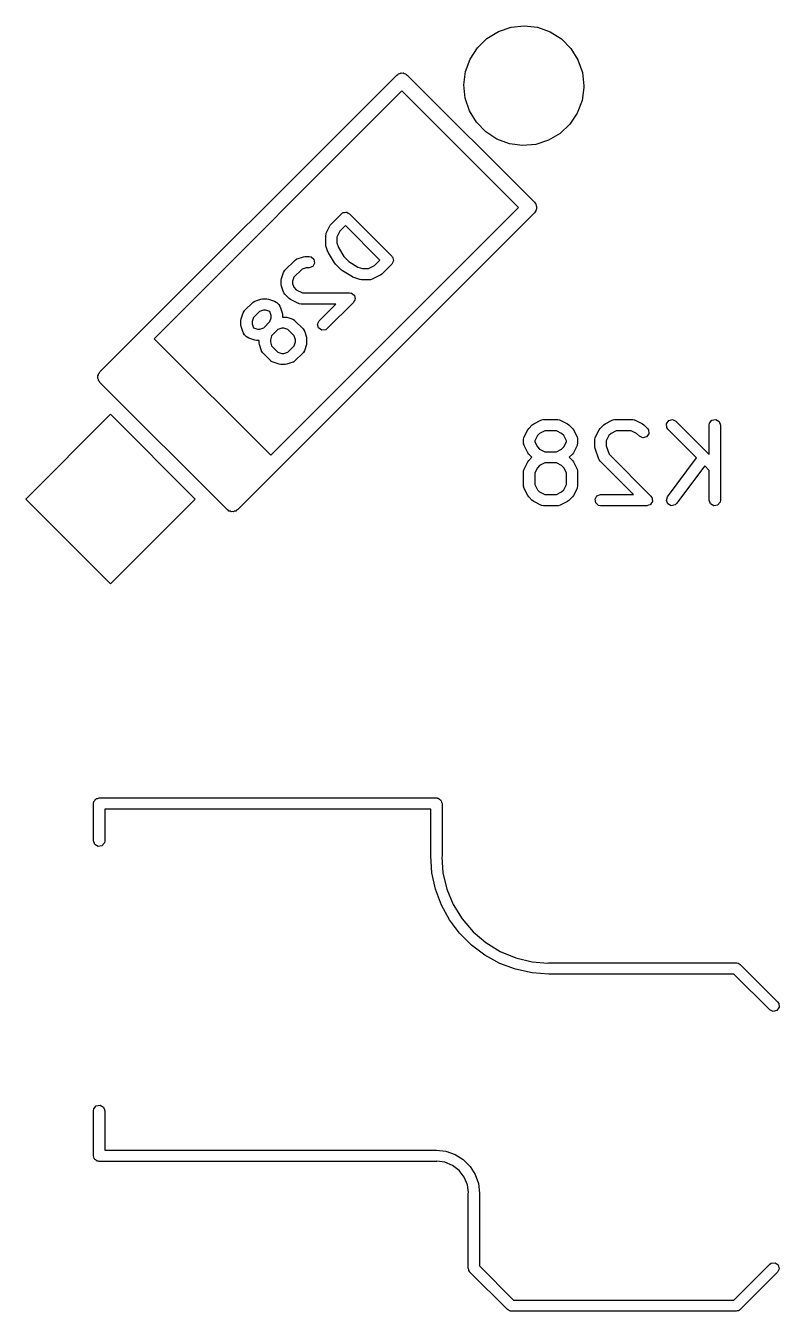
# Model space of a CAD drawing. Extents: x 63 to 245, y -153 to -57.
# Drawn here: x 177.57 to 187.62, y -96.29 to -79.13 of the extents above; entities that cross this region are included whole.
import ezdxf

# ---------------------------------------------------------------- set-up
doc = ezdxf.new("R2010")
doc.units = 0
doc.layers.add('BLACK', color=7, linetype='CONTINUOUS')

msp = doc.modelspace()

# ---------------------------------------------------------------- linework, layer by layer
at = {"layer": 'BLACK', "linetype": 'CONTINUOUS'}
for p, q in [((183.722, -79.3029), (183.874, -79.2094)), ((183.874, -79.2094), (184.043, -79.1519)), ((184.043, -79.1519), (184.22, -79.1333)), ((184.22, -79.1333), (184.397, -79.1544)), ((184.397, -79.1544), (184.565, -79.2142)), ((184.565, -79.2142), (184.716, -79.3098)), ((183.595, -79.4277), (183.722, -79.3029)), ((184.716, -79.3098), (184.842, -79.4364)), ((183.437, -79.7452), (183.498, -79.5776)), ((183.498, -79.5776), (183.595, -79.4277)), ((184.842, -79.4364), (184.936, -79.5876)), ((184.936, -79.5876), (184.995, -79.756)), ((183.415, -79.9221), (183.437, -79.7452)), ((184.995, -79.756), (185.015, -79.9333)), ((178.558, -83.7517), (182.518, -79.7919)), ((182.518, -79.7919), (182.532, -79.7847)), ((182.532, -79.7847), (182.543, -79.7735)), ((182.543, -79.7735), (182.559, -79.771)), ((182.559, -79.771), (182.573, -79.7638)), ((182.573, -79.7638), (182.588, -79.7663)), ((182.588, -79.7663), (182.604, -79.7638)), ((182.604, -79.7638), (182.618, -79.771)), ((182.618, -79.771), (182.634, -79.7735)), ((182.634, -79.7735), (182.645, -79.7847)), ((182.645, -79.7847), (182.659, -79.7919)), ((182.659, -79.7919), (184.356, -81.4889)), ((183.432, -80.0996), (183.415, -79.9221)), ((182.588, -80.004), (179.283, -83.3097)), ((184.144, -81.5596), (182.588, -80.004)), ((183.488, -80.2688), (183.432, -80.0996)), ((185.014, -79.9556), (184.99, -80.1322)), ((185.015, -79.9333), (185.014, -79.9556)), ((183.581, -80.4214), (183.488, -80.2688)), ((184.99, -80.1322), (184.926, -80.299)), ((183.705, -80.5497), (183.581, -80.4214)), ((184.926, -80.299), (184.828, -80.4475)), ((183.854, -80.6474), (183.705, -80.5497)), ((184.698, -80.5705), (184.545, -80.6618)), ((184.828, -80.4475), (184.698, -80.5705)), ((184.021, -80.7095), (183.854, -80.6474)), ((184.198, -80.7331), (184.021, -80.7095)), ((184.376, -80.7169), (184.198, -80.7331)), ((184.545, -80.6618), (184.376, -80.7169)), ((184.356, -81.6303), (180.396, -85.5901)), ((180.838, -84.8654), (184.144, -81.5596)), ((181.646, -81.776), (181.781, -81.6413)), ((181.781, -81.6413), (181.789, -81.6356)), ((181.789, -81.6356), (181.791, -81.6329)), ((181.791, -81.6329), (181.794, -81.632)), ((181.794, -81.632), (181.802, -81.6263)), ((181.802, -81.6263), (181.822, -81.6246)), ((181.822, -81.6246), (181.841, -81.6196)), ((181.841, -81.6196), (181.847, -81.6225)), ((181.847, -81.6225), (181.854, -81.6219)), ((181.854, -81.6219), (181.869, -81.633)), ((181.869, -81.633), (181.887, -81.6413)), ((181.887, -81.6413), (182.453, -82.207)), ((184.356, -81.4889), (184.363, -81.503)), ((184.363, -81.6162), (184.356, -81.6303)), ((184.363, -81.503), (184.375, -81.5142)), ((184.375, -81.605), (184.363, -81.6162)), ((184.375, -81.5142), (184.377, -81.5299)), ((184.377, -81.5894), (184.375, -81.605)), ((184.377, -81.5299), (184.384, -81.544)), ((184.384, -81.5753), (184.377, -81.5894)), ((184.384, -81.544), (184.382, -81.5596)), ((184.382, -81.5596), (184.384, -81.5753)), ((181.578, -81.9032), (181.632, -81.7955)), ((181.632, -81.7955), (181.646, -81.7775)), ((181.646, -81.7775), (181.646, -81.776)), ((181.834, -81.8004), (181.761, -81.8734)), ((182.294, -82.26), (181.834, -81.8004)), ((181.571, -81.9368), (181.575, -81.9111)), ((181.571, -82.0445), (181.571, -81.9368)), ((181.575, -81.9111), (181.578, -81.9077)), ((181.578, -81.9077), (181.578, -81.9032)), ((181.761, -81.8734), (181.721, -81.9545)), ((181.721, -81.9545), (181.721, -82.0323)), ((181.571, -82.046), (181.571, -82.0445)), ((181.574, -82.0682), (181.571, -82.046)), ((181.601, -82.149), (181.574, -82.0682)), ((181.604, -82.1518), (181.601, -82.149)), ((181.608, -82.1639), (181.604, -82.1518)), ((181.721, -82.0323), (181.741, -82.0938)), ((181.741, -82.0938), (181.813, -82.2135)), ((181.027, -82.3955), (181.162, -82.2608)), ((181.162, -82.2608), (181.183, -82.2459)), ((181.183, -82.2459), (181.187, -82.2455)), ((181.187, -82.2455), (181.191, -82.2427)), ((181.191, -82.2427), (181.272, -82.2158)), ((181.272, -82.2158), (181.294, -82.2125)), ((181.294, -82.2125), (181.295, -82.2119)), ((181.295, -82.2119), (181.349, -82.2119)), ((181.349, -82.2119), (181.375, -82.2165)), ((181.375, -82.2165), (181.414, -82.2494)), ((181.423, -82.3), (181.397, -82.3444)), ((181.414, -82.2494), (181.423, -82.3)), ((181.689, -82.2986), (181.608, -82.1639)), ((181.692, -82.3008), (181.689, -82.2986)), ((181.7, -82.313), (181.692, -82.3008)), ((181.781, -82.3938), (181.7, -82.313)), ((181.813, -82.2135), (181.881, -82.2813)), ((181.881, -82.2813), (182, -82.3531)), ((182.221, -82.333), (182.294, -82.26)), ((182.453, -82.313), (182.318, -82.4477)), ((182.453, -82.207), (182.459, -82.2151)), ((182.461, -82.2954), (182.453, -82.313)), ((182.459, -82.2151), (182.461, -82.217)), ((182.461, -82.217), (182.462, -82.2202)), ((182.472, -82.2794), (182.461, -82.2954)), ((182.462, -82.2202), (182.468, -82.2283)), ((182.468, -82.2283), (182.469, -82.2477)), ((182.469, -82.2477), (182.475, -82.2665)), ((182.475, -82.2665), (182.472, -82.2727)), ((182.472, -82.2727), (182.472, -82.2794)), ((180.982, -82.5057), (181.009, -82.4248)), ((181.009, -82.4248), (181.021, -82.4019)), ((181.021, -82.4019), (181.025, -82.3996)), ((181.025, -82.3996), (181.027, -82.3955)), ((181.145, -82.4891), (181.128, -82.5415)), ((181.255, -82.3794), (181.145, -82.4891)), ((181.308, -82.3619), (181.255, -82.3794)), ((181.349, -82.3619), (181.308, -82.3619)), ((181.397, -82.3444), (181.349, -82.3619)), ((181.784, -82.3953), (181.781, -82.3938)), ((181.796, -82.4051), (181.784, -82.3953)), ((181.93, -82.4859), (181.796, -82.4051)), ((181.934, -82.4866), (181.93, -82.4859)), ((181.945, -82.4928), (181.934, -82.4866)), ((182.026, -82.5197), (181.945, -82.4928)), ((182, -82.3531), (182.062, -82.3736)), ((182.062, -82.3736), (182.14, -82.3736)), ((182.14, -82.3736), (182.221, -82.333)), ((182.299, -82.4618), (182.191, -82.5156)), ((182.3, -82.4606), (182.299, -82.4618)), ((182.318, -82.4477), (182.3, -82.4606)), ((180.978, -82.5294), (180.982, -82.5073)), ((180.978, -82.5832), (180.978, -82.5294)), ((180.978, -82.5848), (180.978, -82.5832)), ((180.982, -82.607), (180.978, -82.5848)), ((180.982, -82.5073), (180.982, -82.5057)), ((181.009, -82.6878), (180.982, -82.607)), ((181.128, -82.5415), (181.128, -82.5711)), ((181.128, -82.5711), (181.145, -82.6235)), ((181.145, -82.6235), (181.178, -82.6563)), ((181.178, -82.6563), (181.259, -82.6968)), ((182.028, -82.5197), (182.026, -82.5197)), ((182.05, -82.5236), (182.028, -82.5197)), ((182.157, -82.5236), (182.05, -82.5236)), ((182.162, -82.522), (182.157, -82.5236)), ((182.166, -82.5231), (182.162, -82.522)), ((182.191, -82.5156), (182.166, -82.5231)), ((180.488, -82.9343), (180.596, -82.8265)), ((180.596, -82.8265), (180.617, -82.8116)), ((180.617, -82.8116), (180.622, -82.8112)), ((180.622, -82.8112), (180.625, -82.8084)), ((180.625, -82.8084), (180.706, -82.7815)), ((180.706, -82.7815), (180.728, -82.7782)), ((180.728, -82.7782), (180.73, -82.7776)), ((180.73, -82.7776), (180.784, -82.7776)), ((180.784, -82.7776), (180.806, -82.7815)), ((180.806, -82.7815), (180.807, -82.7815)), ((180.807, -82.7815), (180.888, -82.8084)), ((180.888, -82.8084), (180.911, -82.8208)), ((180.911, -82.8208), (180.913, -82.8246)), ((180.913, -82.8246), (180.917, -82.8265)), ((180.917, -82.8265), (180.944, -82.8535)), ((181.012, -82.6913), (181.009, -82.6878)), ((181.012, -82.6958), (181.012, -82.6913)), ((181.027, -82.7171), (181.012, -82.6958)), ((181.081, -82.771), (181.027, -82.7171)), ((181.082, -82.7717), (181.081, -82.771)), ((181.1, -82.785), (181.082, -82.7717)), ((181.208, -82.8389), (181.1, -82.785)), ((181.212, -82.8394), (181.208, -82.8389)), ((181.216, -82.8423), (181.212, -82.8394)), ((181.242, -82.8468), (181.216, -82.8423)), ((181.707, -82.8468), (181.242, -82.8468)), ((181.259, -82.6968), (181.888, -82.6968)), ((181.485, -83.069), (181.707, -82.8468)), ((181.941, -82.8248), (181.591, -83.175)), ((181.888, -82.6968), (181.904, -82.6997)), ((181.904, -82.6997), (181.907, -82.6994)), ((181.907, -82.6994), (181.909, -82.7005)), ((181.909, -82.7005), (181.914, -82.7013)), ((181.914, -82.7013), (181.931, -82.7158)), ((181.931, -82.7158), (181.949, -82.7288)), ((181.951, -82.8044), (181.941, -82.8248)), ((181.949, -82.7288), (181.95, -82.7321)), ((181.95, -82.7321), (181.953, -82.7343)), ((181.962, -82.7848), (181.951, -82.8044)), ((181.953, -82.7343), (181.957, -82.7565)), ((181.957, -82.7565), (181.963, -82.7783)), ((181.963, -82.7783), (181.961, -82.7815)), ((181.961, -82.7815), (181.962, -82.7848)), ((180.443, -83.0444), (180.47, -82.9636)), ((180.47, -82.9636), (180.482, -82.9407)), ((180.482, -82.9407), (180.486, -82.9383)), ((180.486, -82.9383), (180.488, -82.9343)), ((180.689, -82.9451), (180.607, -83.0278)), ((180.742, -82.9276), (180.689, -82.9451)), ((180.771, -82.9276), (180.742, -82.9276)), ((180.824, -82.9451), (180.771, -82.9276)), ((180.826, -82.947), (180.824, -82.9451)), ((180.843, -82.9995), (180.826, -82.947)), ((180.843, -83.029), (180.843, -82.9995)), ((180.944, -82.8535), (180.959, -82.8748)), ((180.959, -82.8748), (180.96, -82.8793)), ((180.96, -82.8793), (180.962, -82.8828)), ((180.962, -82.8828), (180.989, -82.9636)), ((180.989, -82.9636), (180.993, -82.9858)), ((180.993, -82.9858), (180.993, -82.9873)), ((180.993, -82.9873), (180.993, -83.0201)), ((180.439, -83.0681), (180.443, -83.046)), ((180.439, -83.122), (180.439, -83.0681)), ((180.44, -83.1235), (180.439, -83.122)), ((180.443, -83.1457), (180.44, -83.1235)), ((180.443, -83.046), (180.443, -83.0444)), ((180.47, -83.2265), (180.443, -83.1457)), ((180.607, -83.0278), (180.589, -83.0803)), ((180.589, -83.0803), (180.589, -83.1098)), ((180.589, -83.1098), (180.607, -83.1623)), ((180.607, -83.1623), (180.609, -83.1642)), ((180.609, -83.1642), (180.661, -83.1817)), ((180.661, -83.1817), (180.691, -83.1817)), ((180.691, -83.1817), (180.743, -83.1642)), ((180.743, -83.1642), (180.826, -83.0815)), ((180.826, -83.0815), (180.843, -83.029)), ((180.932, -83.1876), (180.849, -83.2703)), ((180.984, -83.1701), (180.932, -83.1876)), ((181.014, -83.1701), (180.984, -83.1701)), ((180.993, -83.0201), (181.026, -83.0201)), ((181.066, -83.1876), (181.014, -83.1701)), ((181.026, -83.0201), (181.048, -83.024)), ((181.048, -83.024), (181.05, -83.0239)), ((181.05, -83.0239), (181.131, -83.0508)), ((181.149, -83.2703), (181.066, -83.1876)), ((181.131, -83.0508), (181.153, -83.0632)), ((181.153, -83.0632), (181.156, -83.0671)), ((181.156, -83.0671), (181.16, -83.069)), ((181.16, -83.069), (181.268, -83.1767)), ((181.268, -83.1767), (181.283, -83.1981)), ((181.463, -83.1155), (181.485, -83.069)), ((181.476, -83.165), (181.463, -83.1155)), ((181.518, -83.1944), (181.476, -83.165)), ((181.57, -83.19), (181.518, -83.1944)), ((181.591, -83.175), (181.57, -83.19)), ((179.283, -83.3097), (180.838, -84.8654)), ((180.473, -83.23), (180.47, -83.2265)), ((180.473, -83.2345), (180.473, -83.23)), ((180.488, -83.2558), (180.473, -83.2345)), ((180.515, -83.2828), (180.488, -83.2558)), ((180.519, -83.2847), (180.515, -83.2828)), ((180.521, -83.2885), (180.519, -83.2847)), ((180.544, -83.3009), (180.521, -83.2885)), ((180.625, -83.3278), (180.544, -83.3009)), ((180.627, -83.3278), (180.625, -83.3278)), ((180.649, -83.3317), (180.627, -83.3278)), ((180.682, -83.3317), (180.649, -83.3317)), ((180.682, -83.3644), (180.682, -83.3317)), ((180.849, -83.2703), (180.832, -83.3227)), ((180.832, -83.3227), (180.832, -83.3523)), ((180.832, -83.3523), (180.849, -83.4047)), ((181.166, -83.3227), (181.149, -83.2703)), ((181.149, -83.4047), (181.166, -83.3523)), ((181.166, -83.3523), (181.166, -83.3227)), ((181.283, -83.1981), (181.283, -83.2025)), ((181.283, -83.2025), (181.286, -83.206)), ((181.286, -83.206), (181.313, -83.2868)), ((181.313, -83.2868), (181.316, -83.309)), ((181.316, -83.309), (181.316, -83.3106)), ((181.316, -83.3106), (181.316, -83.3644)), ((180.682, -83.366), (180.682, -83.3644)), ((180.685, -83.3882), (180.682, -83.366)), ((180.712, -83.469), (180.685, -83.3882)), ((180.715, -83.4725), (180.712, -83.469)), ((180.716, -83.4769), (180.715, -83.4725)), ((180.731, -83.4983), (180.716, -83.4769)), ((180.838, -83.606), (180.731, -83.4983)), ((180.849, -83.4047), (180.932, -83.4874)), ((180.932, -83.4874), (180.984, -83.5049)), ((180.984, -83.5049), (181.014, -83.5049)), ((181.014, -83.5049), (181.066, -83.4874)), ((181.066, -83.4874), (181.149, -83.4047)), ((181.268, -83.4983), (181.16, -83.606)), ((181.269, -83.4942), (181.268, -83.4983)), ((181.273, -83.4919), (181.269, -83.4942)), ((181.286, -83.469), (181.273, -83.4919)), ((181.313, -83.3882), (181.286, -83.469)), ((181.316, -83.3644), (181.313, -83.3865)), ((181.313, -83.3865), (181.313, -83.3882)), ((180.842, -83.6079), (180.838, -83.606)), ((180.845, -83.6117), (180.842, -83.6079)), ((180.868, -83.6241), (180.845, -83.6117)), ((180.948, -83.6511), (180.868, -83.6241)), ((180.95, -83.651), (180.948, -83.6511)), ((180.972, -83.6549), (180.95, -83.651)), ((181.026, -83.6549), (180.972, -83.6549)), ((181.028, -83.6544), (181.026, -83.6549)), ((181.05, -83.6511), (181.028, -83.6544)), ((181.131, -83.6241), (181.05, -83.6511)), ((181.134, -83.6214), (181.131, -83.6241)), ((181.139, -83.621), (181.134, -83.6214)), ((181.16, -83.606), (181.139, -83.621)), ((178.53, -83.8067), (178.537, -83.7926)), ((178.532, -83.8224), (178.53, -83.8067)), ((178.53, -83.838), (178.532, -83.8224)), ((178.537, -83.8521), (178.53, -83.838)), ((178.537, -83.7926), (178.539, -83.777)), ((178.539, -83.8678), (178.537, -83.8521)), ((178.539, -83.777), (178.551, -83.7658)), ((178.551, -83.879), (178.539, -83.8678)), ((178.551, -83.7658), (178.558, -83.7517)), ((178.558, -83.8931), (178.551, -83.879)), ((180.255, -85.5901), (178.558, -83.8931)), ((177.568, -85.4487), (178.699, -84.3173)), ((178.699, -84.3173), (179.831, -85.4487)), ((184.442, -84.3963), (184.467, -84.3889)), ((184.467, -84.3889), (184.471, -84.3899)), ((184.471, -84.3899), (184.476, -84.3884)), ((184.476, -84.3884), (184.666, -84.3884)), ((184.666, -84.3884), (184.692, -84.3929)), ((185.394, -84.3963), (185.419, -84.3889)), ((185.419, -84.3889), (185.424, -84.3899)), ((185.424, -84.3899), (185.428, -84.3884)), ((185.428, -84.3884), (185.666, -84.3884)), ((185.666, -84.3884), (185.692, -84.3929)), ((186.147, -84.4019), (186.196, -84.3887)), ((186.196, -84.3887), (186.243, -84.4103)), ((186.724, -84.3984), (186.774, -84.3895)), ((186.774, -84.3895), (186.819, -84.4152)), ((184.218, -84.6203), (184.266, -84.5251)), ((184.266, -84.5251), (184.279, -84.5071)), ((184.279, -84.5071), (184.28, -84.5056)), ((184.28, -84.5056), (184.327, -84.458)), ((184.327, -84.458), (184.346, -84.4451)), ((184.346, -84.4451), (184.347, -84.4439)), ((184.347, -84.4439), (184.442, -84.3963)), ((184.493, -84.5384), (184.425, -84.5726)), ((184.648, -84.5384), (184.493, -84.5384)), ((184.717, -84.5726), (184.648, -84.5384)), ((184.692, -84.3929), (184.695, -84.3958)), ((184.695, -84.3958), (184.7, -84.3963)), ((184.7, -84.3963), (184.795, -84.4439)), ((184.795, -84.4439), (184.813, -84.4573)), ((184.813, -84.4573), (184.814, -84.458)), ((184.814, -84.458), (184.862, -84.5056)), ((184.862, -84.5056), (184.875, -84.524)), ((184.875, -84.524), (184.876, -84.5251)), ((184.876, -84.5251), (184.924, -84.6203)), ((185.17, -84.6203), (185.218, -84.5251)), ((185.218, -84.5251), (185.231, -84.5071)), ((185.231, -84.5071), (185.232, -84.5056)), ((185.232, -84.5056), (185.28, -84.458)), ((185.28, -84.458), (185.298, -84.4451)), ((185.298, -84.4451), (185.299, -84.4439)), ((185.299, -84.4439), (185.394, -84.3963)), ((185.446, -84.5384), (185.377, -84.5726)), ((185.648, -84.5384), (185.446, -84.5384)), ((185.717, -84.5726), (185.648, -84.5384)), ((185.692, -84.3929), (185.695, -84.3958)), ((185.695, -84.3958), (185.7, -84.3963)), ((185.7, -84.3963), (185.795, -84.4439)), ((185.795, -84.4439), (185.813, -84.4573)), ((185.813, -84.4573), (185.814, -84.458)), ((185.814, -84.458), (185.862, -84.5056)), ((185.862, -84.5056), (185.877, -84.5269)), ((185.877, -84.5269), (185.881, -84.578)), ((186.117, -84.444), (186.147, -84.4019)), ((186.122, -84.4951), (186.117, -84.444)), ((186.137, -84.5164), (186.122, -84.4951)), ((186.519, -84.899), (186.137, -84.5164)), ((186.243, -84.4103), (186.686, -84.8537)), ((186.686, -84.4634), (186.691, -84.4377)), ((186.686, -84.8537), (186.686, -84.4634)), ((186.691, -84.4377), (186.724, -84.3984)), ((186.819, -84.4152), (186.836, -84.4634)), ((186.836, -84.4634), (186.836, -85.4634)), ((184.21, -84.6539), (184.215, -84.6282)), ((184.21, -84.7015), (184.21, -84.6539)), ((184.212, -84.7057), (184.21, -84.7015)), ((184.211, -84.71), (184.212, -84.7057)), ((184.218, -84.735), (184.211, -84.71)), ((184.215, -84.6282), (184.218, -84.6248)), ((184.218, -84.6248), (184.218, -84.6203)), ((184.394, -84.603), (184.36, -84.6716)), ((184.36, -84.6716), (184.36, -84.6838)), ((184.36, -84.6838), (184.394, -84.7523)), ((184.425, -84.5726), (184.394, -84.603)), ((184.747, -84.603), (184.717, -84.5726)), ((184.782, -84.6716), (184.747, -84.603)), ((184.747, -84.7523), (184.782, -84.6838)), ((184.782, -84.6838), (184.782, -84.6716)), ((184.924, -84.6203), (184.931, -84.6453)), ((184.927, -84.7271), (184.924, -84.7306)), ((184.924, -84.7306), (184.924, -84.735)), ((184.932, -84.7015), (184.927, -84.7271)), ((184.931, -84.6453), (184.93, -84.6496)), ((184.93, -84.6496), (184.932, -84.6539)), ((184.932, -84.6539), (184.932, -84.7015)), ((185.162, -84.6539), (185.167, -84.6282)), ((185.162, -84.7491), (185.162, -84.6539)), ((185.167, -84.6282), (185.17, -84.6248)), ((185.17, -84.6248), (185.17, -84.6203)), ((185.347, -84.603), (185.312, -84.6716)), ((185.312, -84.6716), (185.312, -84.7369)), ((185.377, -84.5726), (185.347, -84.603)), ((185.756, -84.6117), (185.717, -84.5726)), ((185.802, -84.6333), (185.756, -84.6117)), ((185.852, -84.6201), (185.802, -84.6333)), ((185.881, -84.578), (185.852, -84.6201)), ((184.266, -84.8303), (184.218, -84.735)), ((184.267, -84.8314), (184.266, -84.8303)), ((184.28, -84.8497), (184.267, -84.8314)), ((184.322, -84.892), (184.28, -84.8497)), ((184.28, -84.9342), (184.322, -84.892)), ((184.394, -84.7523), (184.425, -84.7827)), ((184.425, -84.7827), (184.493, -84.817)), ((184.493, -84.817), (184.648, -84.817)), ((184.648, -84.817), (184.717, -84.7827)), ((184.717, -84.7827), (184.747, -84.7523)), ((184.862, -84.8497), (184.82, -84.892)), ((184.82, -84.892), (184.862, -84.9342)), ((184.863, -84.8483), (184.862, -84.8497)), ((184.876, -84.8303), (184.863, -84.8483)), ((184.924, -84.735), (184.876, -84.8303)), ((185.163, -84.7506), (185.162, -84.7491)), ((185.166, -84.7728), (185.163, -84.7506)), ((185.214, -84.9157), (185.166, -84.7728)), ((185.312, -84.7369), (185.351, -84.8514)), ((185.351, -84.8514), (185.91, -85.4103)), ((186.13, -85.4184), (186.519, -84.899)), ((184.21, -85.0824), (184.215, -85.0568)), ((184.215, -85.0568), (184.218, -85.0533)), ((184.218, -85.0489), (184.266, -84.9536)), ((184.218, -85.0533), (184.218, -85.0489)), ((184.266, -84.9536), (184.279, -84.9356)), ((184.279, -84.9356), (184.28, -84.9342)), ((184.394, -85.0316), (184.36, -85.1001)), ((184.425, -85.0012), (184.394, -85.0316)), ((184.493, -84.967), (184.425, -85.0012)), ((184.648, -84.967), (184.493, -84.967)), ((184.717, -85.0012), (184.648, -84.967)), ((184.747, -85.0316), (184.717, -85.0012)), ((184.782, -85.1001), (184.747, -85.0316)), ((184.862, -84.9342), (184.875, -84.9525)), ((184.875, -84.9525), (184.876, -84.9536)), ((184.876, -84.9536), (184.924, -85.0489)), ((184.924, -85.0489), (184.931, -85.0739)), ((184.931, -85.0739), (184.93, -85.0782)), ((185.217, -84.9192), (185.214, -84.9157)), ((185.217, -84.9236), (185.217, -84.9192)), ((185.232, -84.945), (185.217, -84.9236)), ((185.675, -85.3884), (185.232, -84.945)), ((186.627, -85.0061), (186.25, -85.5084)), ((186.686, -85.0659), (186.627, -85.0061)), ((186.686, -85.4634), (186.686, -85.0659)), ((184.21, -85.2729), (184.21, -85.0824)), ((184.36, -85.1001), (184.36, -85.2552)), ((184.782, -85.2552), (184.782, -85.1001)), ((184.93, -85.0782), (184.932, -85.0824)), ((184.932, -85.0824), (184.932, -85.2729)), ((184.212, -85.2771), (184.21, -85.2729)), ((184.211, -85.2815), (184.212, -85.2771)), ((184.218, -85.3064), (184.211, -85.2815)), ((184.266, -85.4017), (184.218, -85.3064)), ((184.267, -85.4028), (184.266, -85.4017)), ((184.28, -85.4212), (184.267, -85.4028)), ((184.36, -85.2552), (184.394, -85.3237)), ((184.394, -85.3237), (184.425, -85.3541)), ((184.425, -85.3541), (184.493, -85.3884)), ((184.493, -85.3884), (184.648, -85.3884)), ((184.648, -85.3884), (184.717, -85.3541)), ((184.717, -85.3541), (184.747, -85.3237)), ((184.747, -85.3237), (184.782, -85.2552)), ((184.863, -85.4197), (184.862, -85.4212)), ((184.876, -85.4017), (184.863, -85.4197)), ((184.924, -85.3064), (184.876, -85.4017)), ((184.927, -85.2986), (184.924, -85.302)), ((184.924, -85.302), (184.924, -85.3064)), ((184.932, -85.2729), (184.927, -85.2986)), ((185.164, -85.4504), (185.189, -85.4059)), ((185.189, -85.4059), (185.237, -85.3884)), ((185.237, -85.3884), (185.675, -85.3884)), ((185.91, -85.4103), (185.919, -85.4238)), ((186.115, -85.4675), (186.13, -85.4184)), ((178.699, -86.5801), (177.568, -85.4487)), ((179.831, -85.4487), (178.699, -86.5801)), ((180.269, -85.5973), (180.255, -85.5901)), ((180.396, -85.5901), (180.382, -85.5973)), ((184.327, -85.4688), (184.28, -85.4212)), ((184.329, -85.4695), (184.327, -85.4688)), ((184.347, -85.4828), (184.329, -85.4695)), ((184.442, -85.5305), (184.347, -85.4828)), ((184.446, -85.531), (184.442, -85.5305)), ((184.45, -85.5339), (184.446, -85.531)), ((184.476, -85.5384), (184.45, -85.5339)), ((184.666, -85.5384), (184.476, -85.5384)), ((184.67, -85.5368), (184.666, -85.5384)), ((184.675, -85.5379), (184.67, -85.5368)), ((184.7, -85.5305), (184.675, -85.5379)), ((184.795, -85.4828), (184.7, -85.5305)), ((184.796, -85.4817), (184.795, -85.4828)), ((184.814, -85.4688), (184.796, -85.4817)), ((184.862, -85.4212), (184.814, -85.4688)), ((185.173, -85.5009), (185.164, -85.4504)), ((185.212, -85.5339), (185.173, -85.5009)), ((185.237, -85.5384), (185.212, -85.5339)), ((185.857, -85.5384), (185.237, -85.5384)), ((185.878, -85.5307), (185.857, -85.5384)), ((185.9, -85.5248), (185.878, -85.5307)), ((185.902, -85.522), (185.9, -85.5248)), ((185.905, -85.5208), (185.902, -85.522)), ((185.916, -85.5013), (185.905, -85.5208)), ((185.929, -85.4828), (185.916, -85.5013)), ((185.919, -85.4238), (185.921, -85.4259)), ((185.921, -85.4259), (185.922, -85.4279)), ((185.922, -85.4279), (185.924, -85.4317)), ((185.924, -85.4317), (185.926, -85.4542)), ((185.926, -85.4542), (185.93, -85.4764)), ((185.93, -85.4764), (185.929, -85.4794)), ((185.929, -85.4794), (185.929, -85.4828)), ((186.135, -85.5147), (186.115, -85.4675)), ((186.181, -85.5378), (186.135, -85.5147)), ((186.231, -85.5262), (186.181, -85.5378)), ((186.25, -85.5084), (186.231, -85.5262)), ((186.704, -85.5116), (186.686, -85.4634)), ((186.748, -85.5372), (186.704, -85.5116)), ((186.799, -85.5283), (186.748, -85.5372)), ((186.832, -85.489), (186.799, -85.5283)), ((186.836, -85.4634), (186.832, -85.489)), ((180.28, -85.6085), (180.269, -85.5973)), ((180.296, -85.611), (180.28, -85.6085)), ((180.31, -85.6182), (180.296, -85.611)), ((180.326, -85.6157), (180.31, -85.6182)), ((180.341, -85.6182), (180.326, -85.6157)), ((180.355, -85.611), (180.341, -85.6182)), ((180.371, -85.6085), (180.355, -85.611)), ((180.382, -85.5973), (180.371, -85.6085)), ((178.472, -89.511), (178.474, -89.5013)), ((178.472, -90.011), (178.472, -89.511)), ((178.473, -89.498), (178.475, -89.4951)), ((178.474, -89.5013), (178.473, -89.498)), ((178.475, -89.4951), (178.477, -89.4853)), ((178.477, -89.4853), (178.489, -89.4704)), ((178.489, -89.4704), (178.499, -89.4535)), ((178.499, -89.4535), (178.505, -89.4512)), ((178.505, -89.4512), (178.51, -89.446)), ((178.51, -89.446), (178.529, -89.4427)), ((178.529, -89.4427), (178.547, -89.436)), ((178.547, -89.436), (183.047, -89.436)), ((183.047, -89.436), (183.057, -89.4377)), ((183.057, -89.4377), (183.06, -89.4371)), ((183.06, -89.4371), (183.063, -89.4388)), ((183.063, -89.4388), (183.073, -89.4405)), ((183.073, -89.4405), (183.088, -89.453)), ((183.088, -89.453), (183.104, -89.4628)), ((183.104, -89.4628), (183.107, -89.4691)), ((183.107, -89.4691), (183.112, -89.4735)), ((183.112, -89.4735), (183.115, -89.4927)), ((183.115, -89.4927), (183.122, -89.511)), ((183.122, -89.511), (183.122, -90.211)), ((182.972, -89.586), (178.622, -89.586)), ((178.622, -89.586), (178.622, -90.011)), ((182.972, -90.211), (182.972, -89.586)), ((178.49, -90.0592), (178.472, -90.011)), ((178.617, -90.0367), (178.584, -90.076)), ((178.622, -90.011), (178.617, -90.0367)), ((178.534, -90.0849), (178.49, -90.0592)), ((178.584, -90.076), (178.534, -90.0849)), ((182.988, -90.4351), (182.972, -90.211)), ((183.122, -90.211), (183.119, -90.2283)), ((183.119, -90.2283), (183.135, -90.4346)), ((183.036, -90.6547), (182.988, -90.4351)), ((183.135, -90.4346), (183.188, -90.6527)), ((183.114, -90.8653), (183.036, -90.6547)), ((183.188, -90.6527), (183.273, -90.8599)), ((183.222, -91.0625), (183.114, -90.8653)), ((183.273, -90.8599), (183.391, -91.0512)), ((183.357, -91.2424), (183.222, -91.0625)), ((183.391, -91.0512), (183.536, -91.2217)), ((183.516, -91.4013), (183.357, -91.2424)), ((183.536, -91.2217), (183.707, -91.3674)), ((183.695, -91.536), (183.516, -91.4013)), ((183.707, -91.3674), (183.898, -91.4846)), ((183.893, -91.6437), (183.695, -91.536)), ((183.898, -91.4846), (184.105, -91.5704)), ((184.105, -91.5704), (184.323, -91.6228)), ((184.103, -91.7222), (183.893, -91.6437)), ((184.323, -91.77), (184.103, -91.7222)), ((184.323, -91.6228), (184.536, -91.6395)), ((184.536, -91.6395), (184.547, -91.636)), ((184.547, -91.636), (187.047, -91.636)), ((187.047, -91.636), (187.052, -91.6368)), ((187.052, -91.6368), (187.054, -91.6363)), ((187.054, -91.6363), (187.057, -91.6377)), ((187.057, -91.6377), (187.073, -91.6405)), ((187.073, -91.6405), (187.085, -91.651)), ((187.085, -91.651), (187.1, -91.658)), ((187.1, -91.658), (187.6, -92.158)), ((184.547, -91.786), (184.323, -91.77)), ((187.016, -91.786), (184.547, -91.786)), ((187.494, -92.264), (187.016, -91.786)), ((187.54, -92.2857), (187.494, -92.264)), ((187.59, -92.2724), (187.54, -92.2857)), ((187.619, -92.2304), (187.59, -92.2724)), ((187.6, -92.158), (187.615, -92.1793)), ((187.615, -92.1793), (187.619, -92.2304)), ((178.472, -93.611), (178.477, -93.5853)), ((178.472, -94.211), (178.472, -93.611)), ((178.477, -93.5853), (178.51, -93.546)), ((178.51, -93.546), (178.56, -93.5371)), ((178.56, -93.5371), (178.604, -93.5628)), ((178.604, -93.5628), (178.622, -93.611)), ((178.622, -93.611), (178.622, -94.136)), ((178.622, -94.136), (183.047, -94.136)), ((183.047, -94.136), (183.175, -94.1504)), ((183.175, -94.1504), (183.296, -94.1929)), ((178.479, -94.2293), (178.472, -94.211)), ((178.482, -94.2485), (178.479, -94.2293)), ((178.487, -94.2528), (178.482, -94.2485)), ((178.49, -94.2592), (178.487, -94.2528)), ((178.506, -94.269), (178.49, -94.2592)), ((178.521, -94.2815), (178.506, -94.269)), ((178.531, -94.2832), (178.521, -94.2815)), ((178.534, -94.2849), (178.531, -94.2832)), ((178.537, -94.2843), (178.534, -94.2849)), ((178.547, -94.286), (178.537, -94.2843)), ((183.047, -94.286), (178.547, -94.286)), ((183.055, -94.2834), (183.047, -94.286)), ((183.158, -94.2969), (183.055, -94.2834)), ((183.261, -94.3398), (183.158, -94.2969)), ((183.35, -94.4079), (183.261, -94.3398)), ((183.296, -94.1929), (183.406, -94.2614)), ((183.406, -94.2614), (183.497, -94.3525)), ((183.418, -94.4967), (183.35, -94.4079)), ((183.461, -94.6001), (183.418, -94.4967)), ((183.497, -94.3525), (183.565, -94.4615)), ((183.565, -94.4615), (183.608, -94.5831)), ((183.474, -94.6991), (183.461, -94.6001)), ((183.608, -94.5831), (183.622, -94.711)), ((183.472, -94.711), (183.474, -94.6991)), ((183.472, -95.711), (183.472, -94.711)), ((183.622, -94.711), (183.622, -95.6799)), ((183.478, -95.7264), (183.472, -95.711)), ((183.622, -95.6799), (184.078, -96.136)), ((187.016, -96.136), (187.494, -95.658)), ((187.494, -95.658), (187.515, -95.643)), ((187.515, -95.643), (187.566, -95.6386)), ((187.566, -95.6386), (187.608, -95.668)), ((187.608, -95.668), (187.622, -95.7175)), ((183.479, -95.7427), (183.478, -95.7264)), ((183.488, -95.7561), (183.479, -95.7427)), ((183.49, -95.7592), (183.488, -95.7561)), ((183.491, -95.7602), (183.49, -95.7592)), ((183.494, -95.764), (183.491, -95.7602)), ((183.994, -96.264), (183.494, -95.764)), ((187.6, -95.764), (187.1, -96.264)), ((187.622, -95.7175), (187.6, -95.764)), ((184.078, -96.136), (187.016, -96.136)), ((184.009, -96.271), (183.994, -96.264)), ((184.021, -96.2815), (184.009, -96.271)), ((184.037, -96.2843), (184.021, -96.2815)), ((184.04, -96.2857), (184.037, -96.2843)), ((184.042, -96.2852), (184.04, -96.2857)), ((184.047, -96.286), (184.042, -96.2852)), ((187.047, -96.286), (184.047, -96.286)), ((187.062, -96.2804), (187.047, -96.286)), ((187.079, -96.279), (187.062, -96.2804)), ((187.092, -96.2696), (187.079, -96.279)), ((187.095, -96.2685), (187.092, -96.2696)), ((187.096, -96.2667), (187.095, -96.2685)), ((187.1, -96.264), (187.096, -96.2667))]:
    msp.add_line(p, q, dxfattribs=at)

doc.saveas('drawing.dxf')
